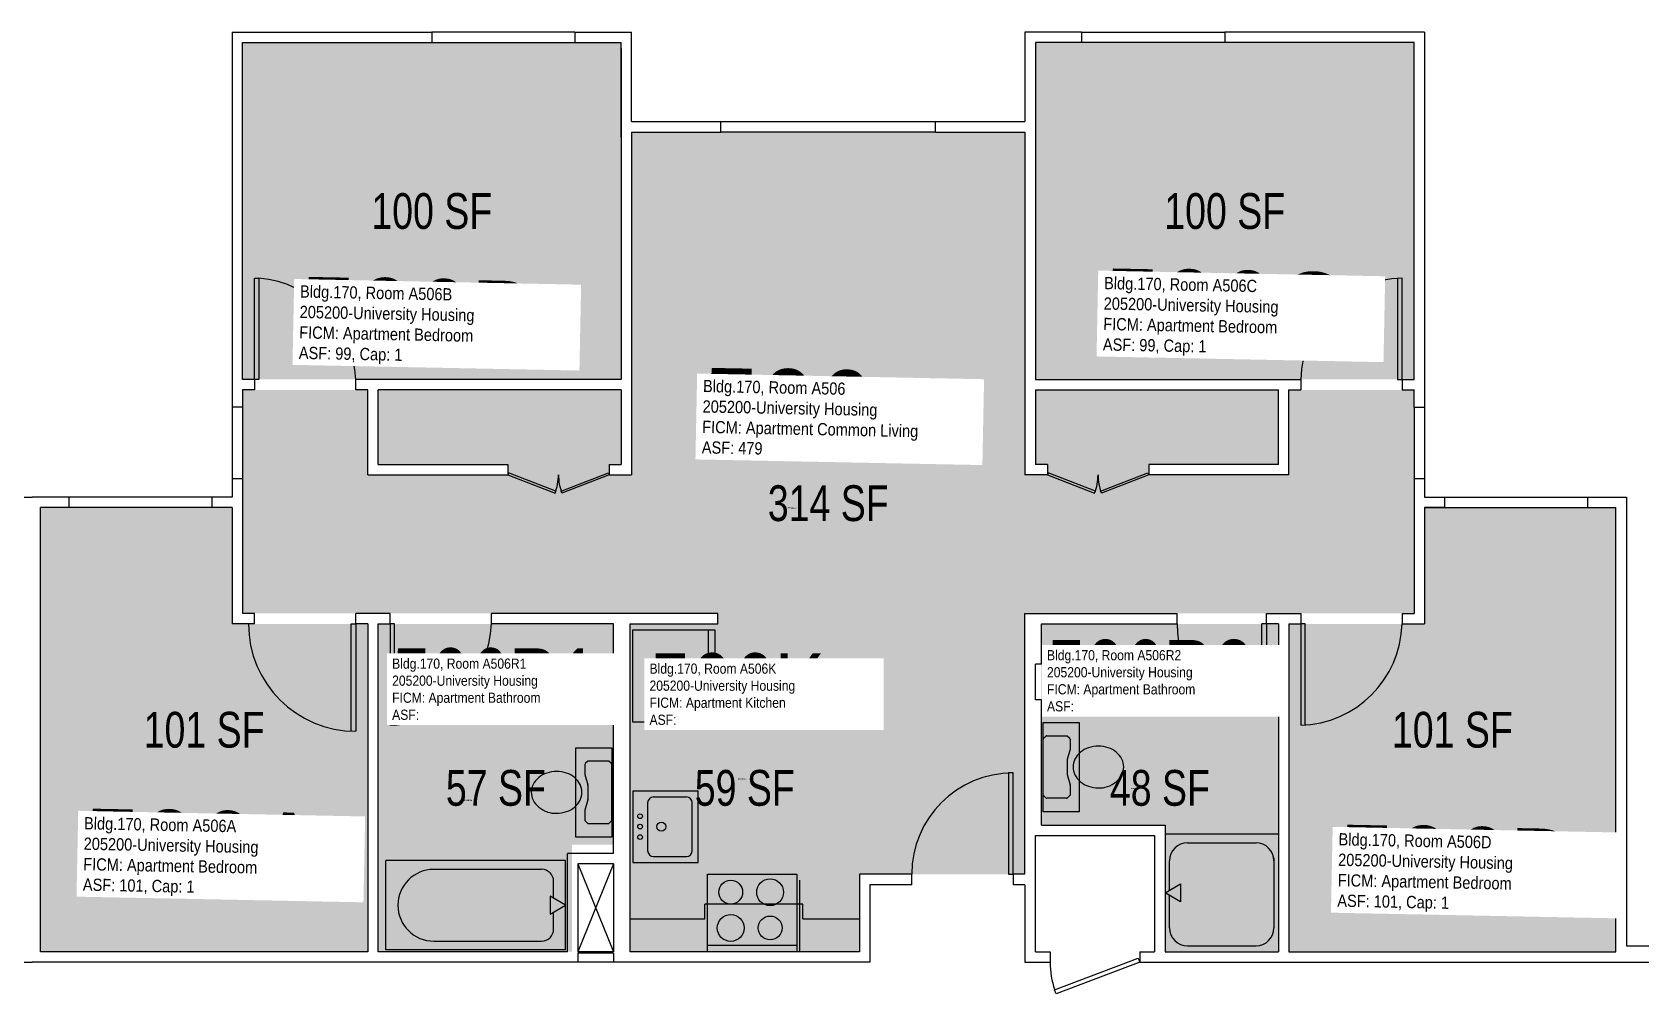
# Model space of a CAD drawing. Header units: inches. Extents: x -88 to 2438, y -52 to 1673.
# Drawn here: x 1249 to 1789, y 316 to 638 of the extents above; entities that cross this region are included whole.
import ezdxf
from ezdxf.enums import TextEntityAlignment as Align

# ---------------------------------------------------------------- set-up
doc = ezdxf.new("R2010")
doc.units = ezdxf.units.IN
doc.header["$LTSCALE"] = 10
doc.header["$MEASUREMENT"] = 0
doc.layers.get('0').update_dxf_attribs({"linetype": 'CONTINUOUS'})
for name, color, linetype in [('A-DOOR', 2, 'CONTINUOUS'), ('A-FLOR', 3, 'CONTINUOUS'), ('A-GLAZ', 1, 'CONTINUOUS'), ('A-IDEN-RNUM', 7, 'CONTINUOUS'), ('A-IDEN-SNUM', 4, 'CONTINUOUS'), ('A-IDEN-VNUM', 4, 'CONTINUOUS'), ('A-WALL', 5, 'CONTINUOUS'), ('AREA-TEXT', 3, 'CONTINUOUS'), ('Rooms-Category-Color', 7, 'CONTINUOUS'), ('Rooms-College-Color', 7, 'CONTINUOUS'), ('Rooms-Department-Color', 7, 'CONTINUOUS'), ('Rooms-Division-Color', 7, 'CONTINUOUS'), ('Rooms-Information', 7, 'CONTINUOUS')]:
    doc.layers.add(name, color=color, linetype=linetype)
doc.styles.add('CP_AREA', font='arial.ttf', dxfattribs={"height": 15})
doc.styles.add('CP_ROOMSNUMBER', font='arial.ttf', dxfattribs={"height": 1})
doc.styles.add('CP_ROOMVNUMBER', font='arial.ttf', dxfattribs={"width": 0.85, "height": 0.075})

msp = doc.modelspace()

# ---------------------------------------------------------------- hatches: boundary and pattern name
at = {"layer": 'Rooms-Category-Color', "true_color": 0x728ef3}
for points in [[(1446.67, 521.65), (1319.67, 521.65), (1319.67, 634.65), (1446.67, 634.65)], [(1585.67, 521.65), (1712.67, 521.65), (1712.67, 634.65), (1585.67, 634.65)], [(1712.67, 518.15), (1712.67, 443.15), (1582.17, 443.15), (1582.17, 355.65), (1526.67, 355.65), (1526.67, 439.65), (1479.16, 439.65), (1479.16, 443.15), (1319.67, 443.15), (1319.67, 518.15), (1361.67, 518.15), (1361.67, 489.65), (1408.67, 489.65), (1408.67, 493.15), (1365.17, 493.15), (1365.17, 518.15), (1446.67, 518.15), (1446.67, 493.15), (1442.67, 493.15), (1442.67, 489.65), (1450.17, 489.65), (1450.17, 604.65), (1582.17, 604.65), (1582.17, 489.65), (1589.67, 489.65), (1589.67, 493.15), (1585.67, 493.15), (1585.67, 518.15), (1667.17, 518.15), (1667.17, 493.15), (1623.67, 493.15), (1623.67, 489.65), (1670.67, 489.65), (1670.67, 518.15)], [(1361.67, 329.65), (1251.92, 329.65), (1251.92, 478.65), (1316.17, 478.65), (1316.17, 439.65), (1361.67, 439.65)], [(1716.17, 478.65), (1780.42, 478.65), (1780.42, 329.65), (1670.67, 329.65), (1670.67, 439.65), (1716.17, 439.65)], [(1365.17, 439.65), (1444.17, 439.65), (1444.17, 365.65), (1430.17, 365.65), (1430.17, 329.65), (1365.17, 329.65), (1365.17, 439.65)], [(1449.67, 439.65), (1526.67, 439.65), (1526.67, 329.65), (1449.67, 329.65)], [(1667.17, 439.65), (1587.67, 439.65), (1587.67, 372.15), (1629.17, 372.15), (1629.17, 329.65), (1667.17, 329.65)]]:
    msp.add_hatch(color=171, dxfattribs=at).paths.add_polyline_path(points)
at = {"layer": 'Rooms-College-Color', "true_color": 0xadadad}
for points in [[(1446.67, 521.65), (1319.67, 521.65), (1319.67, 634.65), (1446.67, 634.65)], [(1585.67, 521.65), (1712.67, 521.65), (1712.67, 634.65), (1585.67, 634.65)], [(1712.67, 518.15), (1712.67, 443.15), (1582.17, 443.15), (1582.17, 355.65), (1526.67, 355.65), (1526.67, 439.65), (1479.16, 439.65), (1479.16, 443.15), (1319.67, 443.15), (1319.67, 518.15), (1361.67, 518.15), (1361.67, 489.65), (1408.67, 489.65), (1408.67, 493.15), (1365.17, 493.15), (1365.17, 518.15), (1446.67, 518.15), (1446.67, 493.15), (1442.67, 493.15), (1442.67, 489.65), (1450.17, 489.65), (1450.17, 604.65), (1582.17, 604.65), (1582.17, 489.65), (1589.67, 489.65), (1589.67, 493.15), (1585.67, 493.15), (1585.67, 518.15), (1667.17, 518.15), (1667.17, 493.15), (1623.67, 493.15), (1623.67, 489.65), (1670.67, 489.65), (1670.67, 518.15)], [(1361.67, 329.65), (1251.92, 329.65), (1251.92, 478.65), (1316.17, 478.65), (1316.17, 439.65), (1361.67, 439.65)], [(1716.17, 478.65), (1780.42, 478.65), (1780.42, 329.65), (1670.67, 329.65), (1670.67, 439.65), (1716.17, 439.65)], [(1365.17, 439.65), (1444.17, 439.65), (1444.17, 365.65), (1430.17, 365.65), (1430.17, 329.65), (1365.17, 329.65), (1365.17, 439.65)], [(1449.67, 439.65), (1526.67, 439.65), (1526.67, 329.65), (1449.67, 329.65)], [(1667.17, 439.65), (1587.67, 439.65), (1587.67, 372.15), (1629.17, 372.15), (1629.17, 329.65), (1667.17, 329.65)]]:
    msp.add_hatch(color=253, dxfattribs=at).paths.add_polyline_path(points)
at = {"layer": 'Rooms-Department-Color', "true_color": 0x604aed}
for points in [[(1446.67, 521.65), (1319.67, 521.65), (1319.67, 634.65), (1446.67, 634.65)], [(1585.67, 521.65), (1712.67, 521.65), (1712.67, 634.65), (1585.67, 634.65)], [(1712.67, 518.15), (1712.67, 443.15), (1582.17, 443.15), (1582.17, 355.65), (1526.67, 355.65), (1526.67, 439.65), (1479.16, 439.65), (1479.16, 443.15), (1319.67, 443.15), (1319.67, 518.15), (1361.67, 518.15), (1361.67, 489.65), (1408.67, 489.65), (1408.67, 493.15), (1365.17, 493.15), (1365.17, 518.15), (1446.67, 518.15), (1446.67, 493.15), (1442.67, 493.15), (1442.67, 489.65), (1450.17, 489.65), (1450.17, 604.65), (1582.17, 604.65), (1582.17, 489.65), (1589.67, 489.65), (1589.67, 493.15), (1585.67, 493.15), (1585.67, 518.15), (1667.17, 518.15), (1667.17, 493.15), (1623.67, 493.15), (1623.67, 489.65), (1670.67, 489.65), (1670.67, 518.15)], [(1361.67, 329.65), (1251.92, 329.65), (1251.92, 478.65), (1316.17, 478.65), (1316.17, 439.65), (1361.67, 439.65)], [(1716.17, 478.65), (1780.42, 478.65), (1780.42, 329.65), (1670.67, 329.65), (1670.67, 439.65), (1716.17, 439.65)], [(1365.17, 439.65), (1444.17, 439.65), (1444.17, 365.65), (1430.17, 365.65), (1430.17, 329.65), (1365.17, 329.65), (1365.17, 439.65)], [(1449.67, 439.65), (1526.67, 439.65), (1526.67, 329.65), (1449.67, 329.65)], [(1667.17, 439.65), (1587.67, 439.65), (1587.67, 372.15), (1629.17, 372.15), (1629.17, 329.65), (1667.17, 329.65)]]:
    msp.add_hatch(color=173, dxfattribs=at).paths.add_polyline_path(points)
at = {"layer": 'Rooms-Division-Color', "true_color": 0x604aed}
for points in [[(1446.67, 521.65), (1319.67, 521.65), (1319.67, 634.65), (1446.67, 634.65)], [(1585.67, 521.65), (1712.67, 521.65), (1712.67, 634.65), (1585.67, 634.65)], [(1712.67, 518.15), (1712.67, 443.15), (1582.17, 443.15), (1582.17, 355.65), (1526.67, 355.65), (1526.67, 439.65), (1479.16, 439.65), (1479.16, 443.15), (1319.67, 443.15), (1319.67, 518.15), (1361.67, 518.15), (1361.67, 489.65), (1408.67, 489.65), (1408.67, 493.15), (1365.17, 493.15), (1365.17, 518.15), (1446.67, 518.15), (1446.67, 493.15), (1442.67, 493.15), (1442.67, 489.65), (1450.17, 489.65), (1450.17, 604.65), (1582.17, 604.65), (1582.17, 489.65), (1589.67, 489.65), (1589.67, 493.15), (1585.67, 493.15), (1585.67, 518.15), (1667.17, 518.15), (1667.17, 493.15), (1623.67, 493.15), (1623.67, 489.65), (1670.67, 489.65), (1670.67, 518.15)], [(1361.67, 329.65), (1251.92, 329.65), (1251.92, 478.65), (1316.17, 478.65), (1316.17, 439.65), (1361.67, 439.65)], [(1716.17, 478.65), (1780.42, 478.65), (1780.42, 329.65), (1670.67, 329.65), (1670.67, 439.65), (1716.17, 439.65)], [(1365.17, 439.65), (1444.17, 439.65), (1444.17, 365.65), (1430.17, 365.65), (1430.17, 329.65), (1365.17, 329.65), (1365.17, 439.65)], [(1449.67, 439.65), (1526.67, 439.65), (1526.67, 329.65), (1449.67, 329.65)], [(1667.17, 439.65), (1587.67, 439.65), (1587.67, 372.15), (1629.17, 372.15), (1629.17, 329.65), (1667.17, 329.65)]]:
    msp.add_hatch(color=173, dxfattribs=at).paths.add_polyline_path(points)

# ---------------------------------------------------------------- linework, layer by layer
for p, q in [((1450.67, 406.65), (1450.67, 437.65)), ((1450.67, 437.65), (1478.17, 437.65)), ((1475.92, 437.65), (1475.92, 406.65)), ((1478.17, 437.65), (1478.17, 406.65)), ((1478.17, 406.65), (1450.67, 406.65)), ((1588.3, 376.56), (1588.3, 406.56)), ((1588.3, 406.56), (1600.3, 406.56)), ((1600.3, 406.56), (1600.3, 376.56)), ((1588.3, 382.15), (1588.3, 400.97)), ((1588.42, 401.27), (1589.17, 402.03)), ((1589.47, 402.15), (1596.3, 402.15)), ((1596.3, 402.15), (1597.17, 401.27)), ((1597.3, 400.97), (1597.3, 397.71)), ((1431.55, 368.06), (1431.55, 398.06)), ((1431.55, 398.06), (1443.55, 398.06)), ((1443.55, 398.06), (1443.55, 368.06)), ((1596.3, 394.09), (1596.3, 389.21)), ((1597.28, 397.59), (1596.31, 394.2)), ((1434.55, 392.47), (1434.55, 389.15)), ((1434.55, 389.15), (1435.53, 385.7)), ((1435.55, 393.65), (1434.67, 392.77)), ((1442.55, 393.65), (1435.55, 393.65)), ((1443.42, 392.77), (1442.55, 393.65)), ((1443.55, 373.65), (1443.55, 392.47)), ((1596.31, 389.09), (1597.28, 385.7)), ((1435.55, 385.59), (1435.55, 380.71)), ((1450.57, 383.6), (1472.57, 383.6)), ((1450.57, 383.6), (1450.57, 359.6)), ((1472.57, 359.6), (1472.57, 383.6)), ((1597.3, 385.59), (1597.3, 382.15)), ((1435.53, 380.59), (1434.55, 377.15)), ((1455.57, 379.6), (1455.57, 363.6)), ((1457.57, 381.6), (1468.57, 381.6)), ((1470.57, 363.6), (1470.57, 379.6)), ((1589.17, 381.27), (1588.3, 382.15)), ((1596.12, 381.15), (1589.47, 381.15)), ((1597.3, 382.15), (1596.42, 381.27)), ((1434.55, 377.15), (1434.55, 373.65)), ((1434.55, 373.65), (1435.42, 372.77)), ((1435.72, 372.65), (1442.37, 372.65)), ((1442.67, 372.77), (1443.55, 373.65)), ((1600.3, 376.56), (1588.3, 376.56)), ((1443.55, 368.06), (1431.55, 368.06)), ((1667.17, 369.15), (1629.17, 369.15)), ((1457.57, 361.6), (1468.57, 361.6)), ((1636.67, 366.18), (1659.67, 366.18)), ((1367.8, 330.27), (1367.8, 360.27)), ((1428.05, 360.27), (1367.8, 360.27)), ((1420.01, 357.32), (1383.86, 357.32)), ((1428.05, 330.27), (1428.05, 360.27)), ((1450.57, 359.6), (1472.57, 359.6)), ((1630.67, 350.3), (1630.67, 360.18)), ((1665.67, 361.18), (1665.67, 337.68)), ((1424.03, 347.59), (1424.03, 353.31)), ((1475.67, 329.65), (1475.67, 355.65)), ((1475.67, 355.65), (1505.67, 355.65)), ((1505.67, 355.65), (1505.67, 329.65)), ((1506.67, 329.65), (1506.67, 353.65)), ((1629.17, 349.43), (1634.37, 352.43)), ((1634.37, 352.43), (1634.37, 346.43)), ((1422.85, 348.27), (1422.85, 342.27)), ((1428.05, 345.27), (1422.85, 348.27)), ((1507.67, 345.65), (1474.74, 345.65)), ((1474.74, 340.72), (1474.74, 345.65)), ((1507.67, 340.72), (1507.67, 345.65)), ((1634.37, 346.43), (1629.17, 349.43)), ((1630.67, 337.68), (1630.67, 348.56)), ((1422.85, 342.27), (1428.05, 345.27)), ((1424.03, 337.24), (1424.03, 342.95)), ((1449.67, 340.72), (1474.74, 340.72)), ((1507.67, 340.72), (1526.67, 340.72)), ((1428.05, 330.27), (1367.8, 330.27)), ((1383.86, 333.22), (1420.01, 333.22)), ((1505.67, 331.73), (1475.67, 331.73)), ((1636.67, 331.68), (1659.67, 331.68))]:
    msp.add_line(p, q)
for centre, radius in [((1453.07, 375.15), 0.791), ((1453.07, 371.65), 0.791), ((1460.2, 371.65), 1.5), ((1453.07, 368.15), 0.791), ((1483.45, 349.65), 4), ((1496.67, 349.65), 4.5), ((1483.45, 337.65), 4.5), ((1496.67, 337.65), 4)]:
    msp.add_circle(centre, radius)
for centre, radius, start, end in [((1434.48, 421.27), 6.59, 116.1916, 139.8991), ((1433.96, 422.33), 5.42, 90, 116.1916), ((1433.96, 422.33), 5.42, 63.8084, 90), ((1433.44, 421.27), 6.59, 40.1009, 63.8084), ((1598.41, 421.27), 6.59, 116.1916, 139.8991), ((1597.9, 422.33), 5.42, 90, 116.1916), ((1597.9, 422.33), 5.42, 63.8084, 90), ((1597.38, 421.27), 6.59, 40.1009, 63.8084), ((1436.56, 420.15), 9, 160.7706, 180), ((1435.29, 420.59), 7.65, 139.8991, 160.7706), ((1432.63, 420.59), 7.65, 19.2294, 40.1009), ((1431.36, 420.15), 9, 0, 19.2294), ((1600.5, 420.15), 9, 160.7706, 180), ((1599.22, 420.59), 7.65, 139.8991, 160.7706), ((1596.57, 420.59), 7.65, 19.2294, 40.1009), ((1595.29, 420.15), 9, 0, 19.2294), ((1436.56, 420.15), 9, 180, 199.2294), ((1435.29, 419.7), 7.65, 199.2294, 220.1009), ((1432.63, 419.7), 7.65, 319.8991, 340.7706), ((1431.36, 420.15), 9, 340.7706, 0), ((1600.5, 420.15), 9, 180, 199.2294), ((1599.22, 419.7), 7.65, 199.2294, 220.1009), ((1596.57, 419.7), 7.65, 319.8991, 340.7706), ((1595.29, 420.15), 9, 340.7706, 0), ((1434.48, 419.02), 6.59, 220.1009, 243.8084), ((1433.96, 417.97), 5.42, 243.8084, 270), ((1433.96, 417.97), 5.42, 270, 296.1916), ((1433.44, 419.02), 6.59, 296.1916, 319.8991), ((1598.41, 419.02), 6.59, 220.1009, 243.8084), ((1597.9, 417.97), 5.42, 243.8084, 270), ((1597.9, 417.97), 5.42, 270, 296.1916), ((1597.38, 419.02), 6.59, 296.1916, 319.8991), ((1588.71, 400.97), 0.418, 135, 180), ((1589.47, 401.73), 0.418, 90, 135), ((1596.88, 400.97), 0.418, 0, 45), ((1596.71, 394.09), 0.418, 164.0546, 180), ((1604.1, 391.65), 5.8, 153.2988, 180), ((1605.4, 390.99), 7.26, 129.4725, 153.2988), ((1606.25, 389.97), 8.59, 108.8354, 129.4725), ((1606.8, 388.35), 10.29, 90, 108.8354), ((1606.8, 388.35), 10.29, 71.1646, 90), ((1607.35, 389.97), 8.59, 50.5275, 71.1646), ((1608.19, 390.99), 7.26, 26.7012, 50.5275), ((1609.49, 391.65), 5.8, 0, 26.7012), ((1424.5, 381.47), 8.59, 108.8354, 129.4725), ((1425.05, 379.85), 10.29, 90, 108.8354), ((1425.05, 379.85), 10.29, 71.1646, 90), ((1425.6, 381.47), 8.59, 50.5275, 71.1646), ((1434.96, 392.47), 0.418, 135, 180), ((1443.13, 392.47), 0.418, 0, 45), ((1596.71, 389.21), 0.418, 180, 195.9454), ((1604.1, 391.65), 5.8, 180, 206.7012), ((1605.4, 392.3), 7.26, 206.7012, 230.5275), ((1608.19, 392.3), 7.26, 309.4725, 333.2988), ((1609.49, 391.65), 5.8, 333.2988, 0), ((1422.35, 383.15), 5.8, 153.2988, 180), ((1422.35, 383.15), 5.8, 180, 206.7012), ((1423.65, 382.49), 7.26, 129.4725, 153.2988), ((1426.44, 382.49), 7.26, 26.7012, 50.5275), ((1427.74, 383.15), 5.8, 0, 26.7012), ((1427.74, 383.15), 5.8, 333.2988, 0), ((1435.13, 385.59), 0.418, 0, 15.9454), ((1596.88, 385.59), 0.418, 0, 15.9454), ((1606.25, 393.33), 8.59, 230.5275, 251.1646), ((1606.8, 394.94), 10.29, 251.1646, 270), ((1607.31, 392.5), 7.87, 266.2246, 288.8354), ((1606.81, 393.98), 9.43, 288.8354, 309.4725), ((1423.65, 383.8), 7.26, 206.7012, 230.5275), ((1425.03, 385.48), 9.43, 230.5275, 251.1646), ((1425.6, 384.83), 8.59, 288.8354, 309.4725), ((1426.44, 383.8), 7.26, 309.4725, 333.2988), ((1435.13, 380.71), 0.418, 344.0546, 0), ((1457.57, 379.6), 2, 90, 180), ((1468.57, 379.6), 2, 0, 90), ((1589.47, 381.57), 0.418, 225, 270), ((1596.12, 381.57), 0.418, 270, 315), ((1424.53, 384), 7.87, 251.1646, 273.7754), ((1425.05, 386.44), 10.29, 270, 288.8354), ((1435.72, 373.07), 0.418, 225, 270), ((1442.37, 373.07), 0.418, 270, 315), ((1457.57, 363.6), 2, 180, 270), ((1468.57, 363.6), 2, 270, 0), ((1636.67, 360.18), 6, 90, 180), ((1659.67, 360.18), 6, 0, 90), ((1383.86, 345.27), 12.05, 90, 270), ((1420.01, 353.31), 4.02, 0, 90), ((1420.01, 337.24), 4.02, 270, 0), ((1636.67, 337.68), 6, 180, 270), ((1659.67, 337.68), 6, 270, 0)]:
    msp.add_arc(centre, radius, start, end)
at = {"layer": 'A-DOOR'}
for p, q in [((1323.67, 521.65), (1323.67, 555.65)), ((1323.67, 555.65), (1325.17, 555.65)), ((1325.17, 555.65), (1325.17, 521.65)), ((1707.17, 555.65), (1707.17, 521.65)), ((1708.67, 521.65), (1708.67, 555.65)), ((1325.17, 521.65), (1323.67, 521.65)), ((1707.17, 521.65), (1708.67, 521.65)), ((1408.92, 490.31), (1408.67, 489.65)), ((1408.67, 489.65), (1424.54, 483.56)), ((1424.8, 484.22), (1408.92, 490.31)), ((1426.54, 484.22), (1442.42, 490.31)), ((1442.67, 489.65), (1426.8, 483.56)), ((1442.42, 490.31), (1442.67, 489.65)), ((1589.92, 490.31), (1589.67, 489.65)), ((1589.67, 489.65), (1605.54, 483.56)), ((1605.8, 484.22), (1589.92, 490.31)), ((1607.54, 484.22), (1623.42, 490.31)), ((1623.67, 489.65), (1607.8, 483.56)), ((1623.42, 490.31), (1623.67, 489.65)), ((1424.54, 483.56), (1424.8, 484.22)), ((1426.8, 483.56), (1426.54, 484.22)), ((1605.54, 483.56), (1605.8, 484.22)), ((1607.8, 483.56), (1607.54, 484.22)), ((1356.17, 439.65), (1357.67, 439.65)), ((1356.17, 403.65), (1356.17, 439.65)), ((1357.67, 439.65), (1357.67, 403.65)), ((1369.17, 439.65), (1369.17, 405.65)), ((1370.67, 439.65), (1369.17, 439.65)), ((1370.67, 405.65), (1370.67, 439.65)), ((1661.67, 409.65), (1661.67, 439.65)), ((1663.17, 439.65), (1661.67, 439.65)), ((1663.17, 439.65), (1663.17, 409.65)), ((1674.67, 439.65), (1674.67, 405.65)), ((1676.17, 439.65), (1674.67, 439.65)), ((1676.17, 405.65), (1676.17, 439.65)), ((1370.67, 405.65), (1369.17, 405.65)), ((1663.17, 409.65), (1661.67, 409.65)), ((1578.17, 389.65), (1576.67, 389.65)), ((1576.67, 389.65), (1576.67, 355.65)), ((1578.17, 355.65), (1578.17, 389.65)), ((1576.67, 355.65), (1578.17, 355.65)), ((1592.1, 316.88), (1620.17, 327.47)), ((1620.67, 326.15), (1592.6, 315.56)), ((1620.17, 327.47), (1620.67, 326.15)), ((1592.6, 315.56), (1592.1, 316.88))]:
    msp.add_line(p, q, dxfattribs=at)
for centre, radius, start, end in [((1322.03, 520.11), 35.67, 2.4645, 84.9512), ((1709.63, 520.69), 34.97, 91.5758, 178.4242), ((1408.67, 489.65), 17, 339.0225, 0), ((1442.67, 489.65), 17, 180, 200.9775), ((1589.67, 489.65), 17, 339.0225, 0), ((1623.67, 489.65), 17, 180, 200.9775), ((1357.67, 439.65), 36, 180, 270), ((1367.57, 441.15), 35.64, 274.9983, 357.5861), ((1662.94, 439.39), 29.77, 179.5103, 267.5521), ((1673.71, 440.61), 34.97, 271.5758, 358.4242), ((1578.17, 355.65), 34, 90, 180), ((1617.86, 325.78), 27.2, 179.2241, 199.0522)]:
    msp.add_arc(centre, radius, start, end, dxfattribs=at)
at = {"layer": 'A-FLOR'}
for p, q in [((1432.17, 359.15), (1444.17, 329.65)), ((1444.17, 359.15), (1432.17, 329.65))]:
    msp.add_line(p, q, dxfattribs=at)
at = {"layer": 'A-GLAZ'}
for p, q in [((1431.17, 638.15), (1383.17, 638.15)), ((1601.17, 638.15), (1649.17, 638.15)), ((1383.17, 634.65), (1431.17, 634.65)), ((1649.17, 634.65), (1601.17, 634.65)), ((1480.17, 608.15), (1552.17, 608.15)), ((1552.17, 604.65), (1480.17, 604.65)), ((1316.17, 512.4), (1316.17, 488.4)), ((1319.67, 512.4), (1319.67, 488.4)), ((1712.67, 512.4), (1712.67, 488.4)), ((1716.17, 512.4), (1716.17, 488.4)), ((1309.42, 482.15), (1261.42, 482.15)), ((1722.92, 482.15), (1770.92, 482.15)), ((1309.42, 478.65), (1261.42, 478.65)), ((1722.92, 478.65), (1770.92, 478.65))]:
    msp.add_line(p, q, dxfattribs=at)
at = {"layer": 'A-WALL'}
for p, q in [((1316.17, 638.15), (1383.17, 638.15)), ((1316.17, 638.15), (1316.17, 512.4)), ((1383.17, 638.15), (1383.17, 634.65)), ((1431.17, 638.15), (1450.17, 638.15)), ((1431.17, 638.15), (1431.17, 634.65)), ((1450.17, 608.15), (1450.17, 638.15)), ((1582.17, 638.15), (1582.17, 608.15)), ((1601.17, 638.15), (1582.17, 638.15)), ((1601.17, 638.15), (1601.17, 634.65)), ((1649.17, 638.15), (1649.17, 634.65)), ((1716.17, 638.15), (1649.17, 638.15)), ((1716.17, 638.15), (1716.17, 512.4)), ((1319.67, 521.65), (1319.67, 634.65)), ((1319.67, 634.65), (1383.17, 634.65)), ((1431.17, 634.65), (1446.67, 634.65)), ((1446.67, 602.9), (1446.67, 634.65)), ((1446.67, 632.65), (1446.67, 602.9)), ((1585.67, 634.65), (1585.67, 602.9)), ((1601.17, 634.65), (1585.67, 634.65)), ((1712.67, 634.65), (1649.17, 634.65)), ((1712.67, 521.65), (1712.67, 634.65)), ((1450.17, 608.15), (1480.17, 608.15)), ((1450.17, 604.65), (1450.17, 489.65)), ((1450.17, 604.65), (1480.17, 604.65)), ((1480.17, 604.65), (1480.17, 608.15)), ((1552.17, 604.65), (1552.17, 608.15)), ((1552.17, 608.15), (1582.17, 608.15)), ((1552.17, 604.65), (1582.17, 604.65)), ((1582.17, 604.65), (1582.17, 489.65)), ((1446.67, 602.9), (1446.67, 521.65)), ((1585.67, 602.9), (1585.67, 521.65)), ((1323.67, 521.65), (1319.67, 521.65)), ((1323.67, 518.15), (1319.67, 518.15)), ((1319.67, 518.15), (1319.67, 512.4)), ((1323.67, 521.65), (1323.67, 518.15)), ((1446.67, 521.65), (1357.67, 521.65)), ((1357.67, 518.15), (1357.67, 521.65)), ((1361.67, 518.15), (1357.67, 518.15)), ((1361.67, 489.65), (1361.67, 518.15)), ((1446.67, 518.15), (1365.17, 518.15)), ((1365.17, 493.15), (1365.17, 518.15)), ((1446.67, 518.15), (1446.67, 493.15)), ((1585.67, 521.65), (1674.67, 521.65)), ((1585.67, 518.15), (1667.17, 518.15)), ((1585.67, 518.15), (1585.67, 493.15)), ((1667.17, 493.15), (1667.17, 518.15)), ((1670.67, 489.65), (1670.67, 518.15)), ((1670.67, 518.15), (1674.67, 518.15)), ((1674.67, 521.65), (1674.67, 518.15)), ((1708.67, 521.65), (1708.67, 518.15)), ((1708.67, 521.65), (1712.67, 521.65)), ((1708.67, 518.15), (1712.67, 518.15)), ((1712.67, 512.4), (1712.67, 518.15)), ((1319.67, 512.4), (1316.17, 512.4)), ((1712.67, 512.4), (1716.17, 512.4)), ((1365.17, 493.15), (1408.67, 493.15)), ((1408.67, 493.15), (1408.67, 489.65)), ((1442.67, 493.15), (1442.67, 489.65)), ((1442.67, 493.15), (1446.67, 493.15)), ((1589.67, 493.15), (1585.67, 493.15)), ((1589.67, 493.15), (1589.67, 489.65)), ((1667.17, 493.15), (1623.67, 493.15)), ((1623.67, 493.15), (1623.67, 489.65)), ((1316.17, 488.4), (1316.17, 482.15)), ((1316.17, 488.4), (1319.67, 488.4)), ((1319.67, 488.4), (1319.67, 482.15)), ((1361.67, 489.65), (1408.67, 489.65)), ((1442.67, 489.65), (1450.17, 489.65)), ((1589.67, 489.65), (1582.17, 489.65)), ((1670.67, 489.65), (1623.67, 489.65)), ((1712.67, 488.4), (1716.17, 488.4)), ((1712.67, 488.4), (1712.67, 482.65)), ((1716.17, 488.4), (1716.17, 482.15)), ((1236.92, 482.15), (1249.17, 482.15)), ((1261.42, 482.15), (1249.17, 482.15)), ((1261.42, 482.15), (1261.42, 478.65)), ((1316.17, 482.15), (1309.42, 482.15)), ((1309.42, 482.15), (1309.42, 478.65)), ((1319.67, 482.15), (1319.67, 443.15)), ((1712.67, 482.65), (1712.67, 443.15)), ((1716.17, 482.15), (1722.92, 482.15)), ((1722.92, 482.15), (1722.92, 478.65)), ((1770.92, 482.15), (1770.92, 478.65)), ((1770.92, 482.15), (1783.17, 482.15)), ((1783.17, 482.15), (1783.92, 482.15)), ((1783.92, 482.15), (1783.92, 331.65)), ((1261.42, 478.65), (1251.92, 478.65)), ((1251.92, 329.65), (1251.92, 478.65)), ((1316.17, 478.65), (1309.42, 478.65)), ((1316.17, 478.65), (1316.17, 439.65)), ((1716.17, 478.65), (1716.17, 439.65)), ((1716.17, 478.65), (1722.92, 478.65)), ((1722.92, 478.65), (1716.17, 478.65)), ((1770.92, 478.65), (1780.42, 478.65)), ((1780.42, 329.65), (1780.42, 478.65)), ((1323.67, 443.15), (1319.67, 443.15)), ((1323.67, 439.65), (1323.67, 443.15)), ((1369.17, 443.15), (1357.67, 443.15)), ((1357.67, 439.65), (1357.67, 443.15)), ((1357.67, 439.65), (1357.67, 443.15)), ((1369.17, 439.65), (1369.17, 443.15)), ((1449.67, 443.15), (1403.17, 443.15)), ((1403.17, 439.65), (1403.17, 443.15)), ((1479.16, 443.15), (1449.67, 443.15)), ((1479.16, 439.65), (1479.16, 443.15)), ((1582.17, 355.65), (1582.17, 443.15)), ((1582.17, 443.15), (1633.17, 443.15)), ((1633.17, 439.65), (1633.17, 443.15)), ((1663.17, 439.65), (1663.17, 443.15)), ((1663.17, 439.65), (1663.17, 443.15)), ((1663.17, 443.15), (1674.67, 443.15)), ((1674.67, 443.15), (1674.67, 439.65)), ((1708.67, 443.15), (1712.67, 443.15)), ((1708.67, 443.15), (1708.67, 439.65)), ((1323.67, 439.65), (1316.17, 439.65)), ((1361.67, 439.65), (1357.67, 439.65)), ((1361.67, 439.65), (1361.67, 329.65)), ((1365.17, 329.65), (1365.17, 439.65)), ((1365.17, 439.65), (1369.17, 439.65)), ((1444.17, 439.65), (1403.17, 439.65)), ((1426.55, 439.65), (1407.17, 439.65)), ((1444.17, 426.15), (1444.17, 439.65)), ((1449.67, 439.65), (1479.16, 439.65)), ((1449.67, 329.65), (1449.67, 439.65)), ((1587.67, 439.65), (1633.17, 439.65)), ((1587.67, 426.15), (1587.67, 439.65)), ((1667.17, 439.65), (1663.17, 439.65)), ((1667.17, 439.65), (1667.17, 329.65)), ((1670.67, 439.65), (1670.67, 329.65)), ((1670.67, 439.65), (1674.67, 439.65)), ((1708.67, 439.65), (1716.17, 439.65)), ((1444.17, 426.15), (1446.18, 426.15)), ((1446.18, 414.15), (1446.18, 426.15)), ((1585.67, 414.15), (1585.67, 426.15)), ((1587.67, 426.15), (1585.67, 426.15)), ((1444.17, 362.65), (1444.17, 414.15)), ((1444.17, 414.15), (1446.18, 414.15)), ((1587.67, 414.15), (1585.67, 414.15)), ((1587.67, 372.15), (1587.67, 414.15)), ((1585.67, 368.65), (1625.67, 368.65)), ((1585.67, 329.65), (1585.67, 368.65)), ((1587.67, 372.15), (1629.17, 372.15)), ((1625.67, 368.65), (1625.67, 329.65)), ((1629.17, 372.15), (1629.17, 329.65)), ((1428.67, 329.65), (1428.67, 362.65)), ((1444.17, 362.65), (1428.67, 362.65)), ((1432.17, 359.15), (1432.17, 329.65)), ((1444.17, 359.15), (1432.17, 359.15)), ((1444.17, 359.15), (1444.17, 329.65)), ((1526.67, 355.65), (1526.67, 329.65)), ((1544.17, 355.65), (1526.67, 355.65)), ((1530.17, 352.15), (1530.17, 326.15)), ((1544.17, 352.15), (1530.17, 352.15)), ((1544.17, 352.15), (1544.17, 355.65)), ((1582.17, 355.65), (1578.17, 355.65)), ((1578.17, 355.65), (1578.17, 352.15)), ((1582.17, 352.15), (1578.17, 352.15)), ((1582.17, 352.15), (1582.17, 326.15)), ((1361.67, 329.65), (1251.92, 329.65)), ((1428.67, 329.65), (1365.17, 329.65)), ((1444.17, 329.65), (1432.17, 329.65)), ((1526.67, 329.65), (1449.67, 329.65)), ((1585.67, 329.65), (1590.67, 329.65)), ((1590.67, 329.65), (1590.67, 326.15)), ((1620.67, 329.65), (1620.67, 326.15)), ((1620.67, 329.65), (1625.67, 329.65)), ((1629.17, 329.65), (1667.17, 329.65)), ((1670.67, 329.65), (1780.42, 329.65)), ((1783.92, 331.65), (1802.17, 331.65)), ((1086.67, 326.15), (1249.17, 326.15)), ((1432.17, 326.15), (1249.17, 326.15)), ((1432.17, 329.15), (1432.17, 326.15)), ((1444.17, 329.15), (1432.17, 329.15)), ((1444.17, 326.15), (1432.17, 326.15)), ((1444.17, 329.15), (1444.17, 326.15)), ((1530.17, 326.15), (1444.17, 326.15)), ((1582.17, 326.15), (1590.67, 326.15)), ((1620.67, 326.15), (1783.17, 326.15)), ((1783.17, 326.15), (1802.17, 326.15))]:
    msp.add_line(p, q, dxfattribs=at)

# ---------------------------------------------------------------- texts
at = {"layer": 'A-IDEN-RNUM', "style": 'CP_ROOMSNUMBER'}
for s, rotation, p in [('0506-B0', 358.9, (1374.02, 543.31)), ('0506-C0', 358.9, (1645.81, 538.57)), ('0506-00', 358.9, (1502.58, 478.38)), ('0506-A0', 358.8673, (1302.19, 351.01)), ('0506-D0', 358.9, (1722.23, 349.72))]:
    msp.add_text(s, height=0.36, rotation=rotation, dxfattribs=at).set_placement(p)
for s, p in [('0506-K0', (1485.91, 387.45)), ('0506-R2', (1617.67, 384.29)), ('0506-R1', (1393.79, 380.28))]:
    msp.add_text(s, height=0.36, dxfattribs=at).set_placement(p)
at = {"layer": 'A-IDEN-SNUM', "style": 'CP_ROOMSNUMBER'}
for s, rotation, p in [('1700A506B0', 358.9, (1374.02, 543.31)), ('1700A506C0', 358.9, (1645.81, 538.57)), ('1700A50600', 358.9, (1502.58, 478.38)), ('1700A506A0', 358.8673, (1302.19, 351.01)), ('1700A506D0', 358.9, (1722.23, 349.72))]:
    msp.add_text(s, height=0.36, rotation=rotation, dxfattribs=at).set_placement(p)
for s, p in [('1700A506K0', (1485.91, 387.45)), ('1700A506R2', (1617.67, 384.29)), ('1700A506R1', (1393.79, 380.28))]:
    msp.add_text(s, height=0.36, dxfattribs=at).set_placement(p)
at = {"layer": 'A-IDEN-VNUM', "style": 'CP_ROOMVNUMBER', "width": 0.85}
for s, rotation, p in [('506B', 358.8673, (1338.52, 527.32)), ('506C', 358.8673, (1608.25, 530.14)), ('506', 358.8673, (1473.72, 496.79)), ('506A', 358.8713, (1266.07, 348.93)), ('506D', 358.8673, (1686.89, 343.55))]:
    msp.add_text(s, height=28.8, rotation=rotation, dxfattribs=at).set_placement(p)
at = {"layer": 'A-IDEN-VNUM', "style": 'CP_ROOMVNUMBER'}
for s, width, p in [('506R1', 0.7, (1369.87, 407.42)), ('506R2', 0.7, (1589.55, 410.24)), ('506K', 0.75, (1456.21, 405.74))]:
    msp.add_text(s, height=24, dxfattribs=dict(at, width=width)).set_placement(p)
at = {"layer": 'AREA-TEXT', "style": 'CP_AREA', "width": 0.75}
for s, p in [('100 SF', (1383.17, 578.15)), ('100 SF', (1649.17, 578.15)), ('314 SF', (1516.17, 480.15)), ('101 SF', (1306.79, 404.15)), ('101 SF', (1725.54, 404.15)), ('57 SF', (1404.67, 384.65)), ('59 SF', (1488.17, 384.65)), ('48 SF', (1627.42, 384.65))]:
    msp.add_text(s, height=12, dxfattribs=at).set_placement(p, align=Align.MIDDLE_CENTER)

# ---------------------------------------------------------------- next in the draw order: texts
at = {"layer": 'Rooms-Information', "char_height": 4.1143, "width": 92.16, "attachment_point": 7, "style": 'CP_ROOMVNUMBER', "bg_fill": 3, "box_fill_scale": 1.5, "bg_fill_color": 256, "bg_fill_true_color": 13158600, "bg_fill_transparency": 0}
for s, insert, rotation in [('Bldg.170, Room A506C^M^J205200-University Housing^M^JFICM: Apartment Bedroom^M^JASF: 99, Cap: 1', (1608.25, 530.14), 358.8673), ('Bldg.170, Room A506B^M^J205200-University Housing^M^JFICM: Apartment Bedroom^M^JASF: 99, Cap: 1', (1338.52, 527.32), 358.8673), ('Bldg.170, Room A506^M^J205200-University Housing^M^JFICM: Apartment Common Living^M^JASF: 479', (1473.72, 496.79), 358.8673), ('Bldg.170, Room A506A^M^J205200-University Housing^M^JFICM: Apartment Bedroom^M^JASF: 101, Cap: 1', (1266.07, 348.93), 358.8713), ('Bldg.170, Room A506D^M^J205200-University Housing^M^JFICM: Apartment Bedroom^M^JASF: 101, Cap: 1', (1686.89, 343.55), 358.8673)]:
    msp.add_mtext(s, dxfattribs=dict(at, insert=insert, rotation=rotation))
at = {"layer": 'Rooms-Information', "char_height": 3.4286, "width": 76.8, "attachment_point": 7, "style": 'CP_ROOMVNUMBER', "bg_fill": 3, "box_fill_scale": 1.5, "bg_fill_color": 256, "bg_fill_true_color": 13158600, "bg_fill_transparency": 0}
for s, insert in [('Bldg.170, Room A506R2^M^J205200-University Housing^M^JFICM: Apartment Bathroom^M^JASF: ', (1589.55, 410.24)), ('Bldg.170, Room A506R1^M^J205200-University Housing^M^JFICM: Apartment Bathroom^M^JASF: ', (1369.87, 407.42)), ('Bldg.170, Room A506K^M^J205200-University Housing^M^JFICM: Apartment Kitchen^M^JASF: ', (1456.21, 405.74))]:
    msp.add_mtext(s, dxfattribs=dict(at, insert=insert))

doc.saveas('drawing.dxf')
